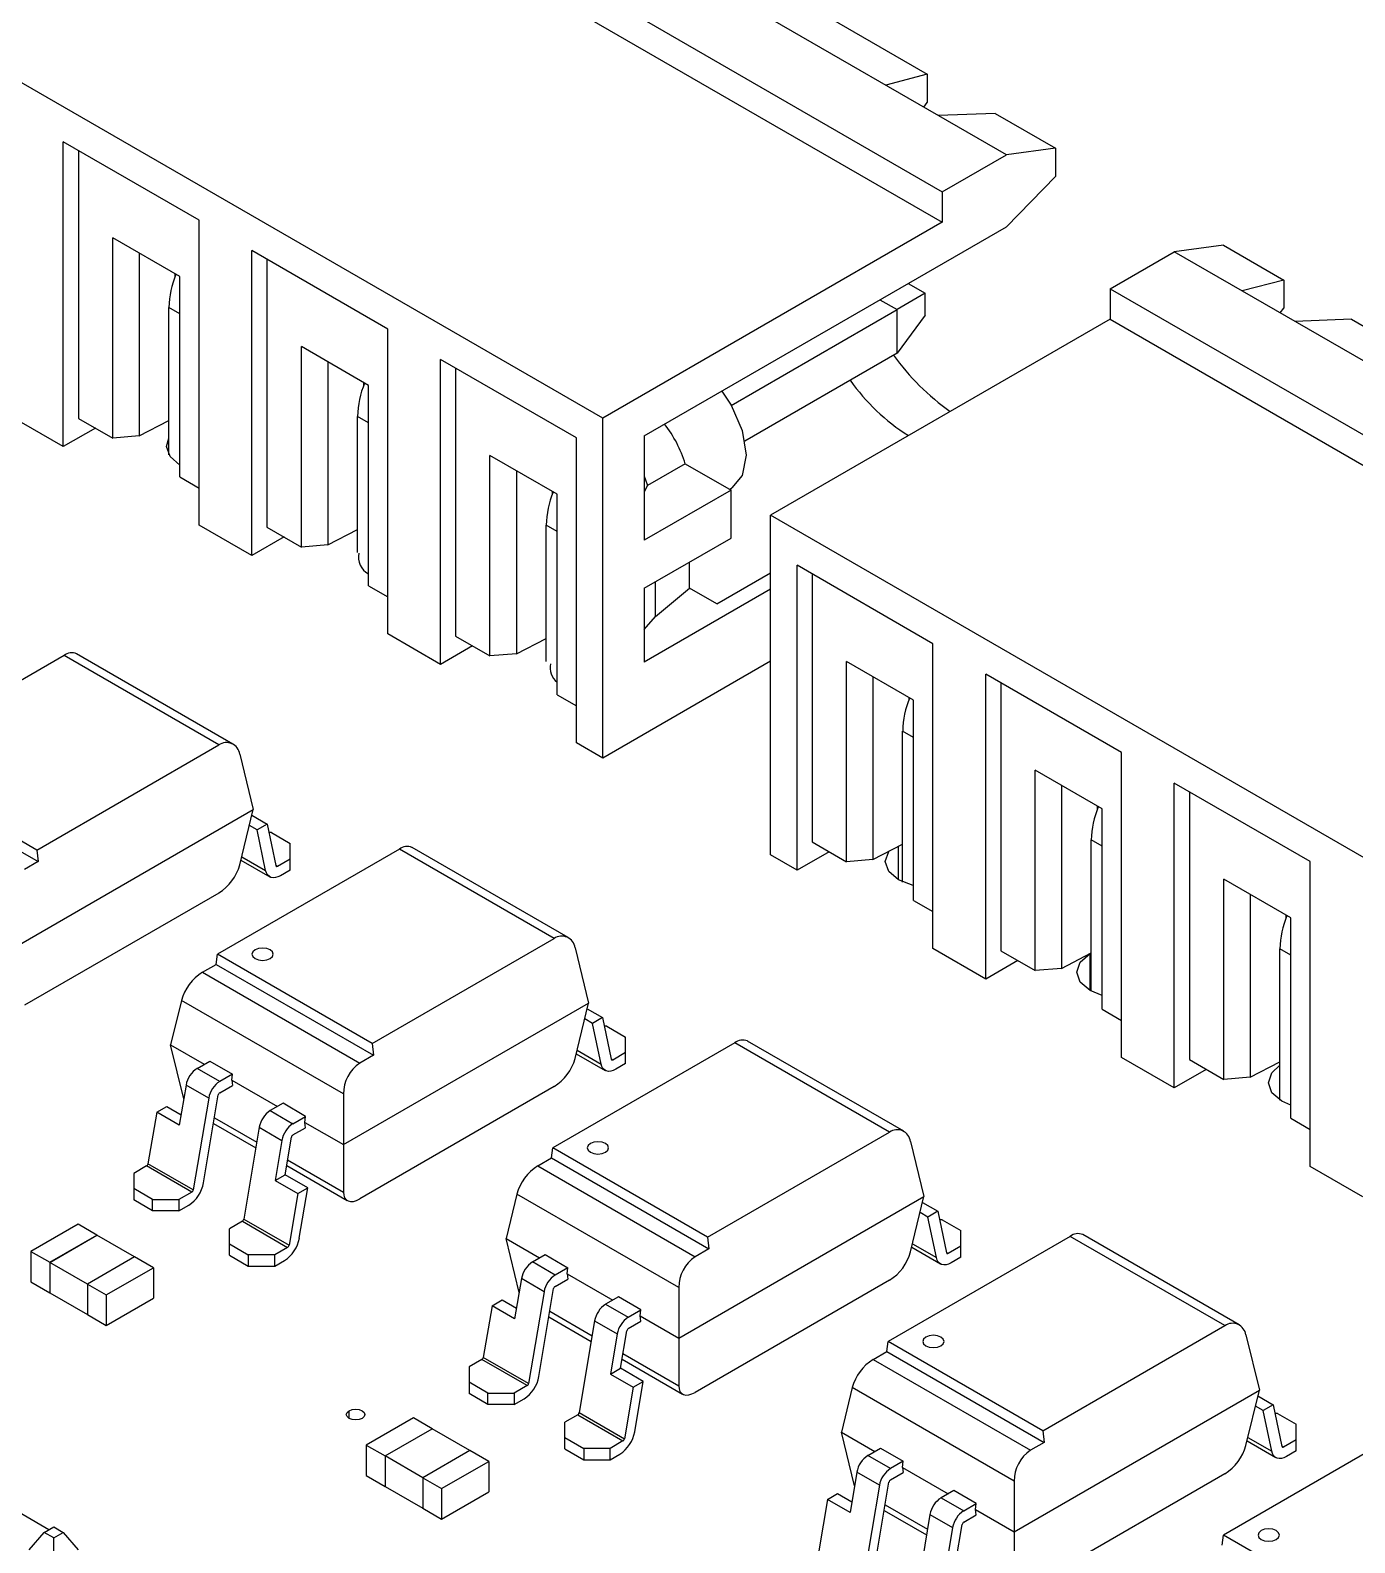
# Model space of a CAD drawing. Header units: millimetres. Extents: x 125 to 686, y 158 to 585.
# Drawn here: x 283.1 to 307.93, y 525.08 to 553.43 of the extents above; entities that cross this region are included whole.
import ezdxf

# ---------------------------------------------------------------- set-up
doc = ezdxf.new("R2010")
doc.units = ezdxf.units.MM

msp = doc.modelspace()

# ---------------------------------------------------------------- linework, layer by layer
at = {"color": 7, "linetype": 'Continuous', "lineweight": 25}
for p, q in [((301.402, 551.094), (273.117, 567.422)), ((271.915, 566.728), (300.2, 550.4)), ((271.915, 566.156), (300.2, 549.828)), ((293.836, 546.154), (265.551, 562.482)), ((297.654, 553.91), (299.917, 552.604)), ((299.917, 552.604), (299.139, 552.4)), ((299.917, 552.604), (299.917, 552.073)), ((299.852, 551.988), (299.917, 552.073)), ((301.19, 551.869), (300.129, 551.828)), ((301.19, 551.869), (302.321, 551.216)), ((286.27, 549.869), (283.724, 551.338)), ((283.724, 545.623), (283.724, 551.338)), ((302.321, 551.216), (301.402, 551.094)), ((302.321, 551.216), (302.321, 550.685)), ((284.007, 551.175), (284.007, 546.153)), ((300.2, 550.4), (301.402, 551.094)), ((301.402, 549.746), (302.321, 550.685)), ((300.2, 550.4), (300.2, 549.828)), ((286.27, 544.153), (286.27, 549.869)), ((300.2, 549.828), (293.836, 546.154)), ((285.909, 548.811), (284.65, 549.538)), ((284.65, 545.782), (284.65, 549.538)), ((294.613, 545.828), (301.402, 549.746)), ((285.145, 549.252), (285.145, 545.823)), ((289.805, 547.828), (287.26, 549.297)), ((287.26, 543.582), (287.26, 549.297)), ((303.346, 548.583), (304.548, 549.277)), ((305.468, 549.4), (304.548, 549.277)), ((332.833, 532.949), (304.548, 549.277)), ((305.468, 549.4), (306.599, 548.746)), ((287.542, 549.134), (287.542, 544.112)), ((285.817, 548.864), (285.817, 548.807)), ((285.909, 545.055), (285.909, 548.811)), ((299.559, 548.683), (299.881, 548.497)), ((306.599, 548.746), (305.821, 548.542)), ((306.599, 548.746), (306.599, 548.216)), ((299.029, 548.377), (299.351, 548.191)), ((299.881, 548.497), (299.351, 548.191)), ((299.881, 548.088), (299.881, 548.497)), ((303.346, 548.583), (303.346, 548.012)), ((303.346, 548.583), (331.63, 532.255)), ((285.704, 545.467), (285.704, 548.231)), ((285.909, 548.113), (285.704, 548.231)), ((296.245, 546.397), (299.351, 548.191)), ((299.351, 547.374), (299.351, 548.191)), ((299.881, 548.088), (299.351, 547.374)), ((306.534, 548.131), (306.599, 548.216)), ((289.805, 542.112), (289.805, 547.828)), ((303.346, 548.012), (296.982, 544.338)), ((303.346, 548.012), (331.63, 531.683)), ((307.872, 548.012), (306.811, 547.971)), ((307.872, 548.012), (310.134, 546.705)), ((289.444, 546.77), (288.186, 547.497)), ((288.186, 543.741), (288.186, 547.497)), ((293.341, 545.787), (290.795, 547.256)), ((290.795, 541.541), (290.795, 547.256)), ((299.351, 547.374), (296.497, 545.727)), ((288.681, 547.211), (288.681, 543.782)), ((291.078, 547.093), (291.078, 542.071)), ((289.353, 546.823), (289.353, 546.766)), ((289.444, 543.014), (289.444, 546.77)), ((283.724, 545.623), (282.734, 546.194)), ((284.007, 546.153), (284.65, 545.782)), ((285.145, 545.823), (285.704, 546.111)), ((289.239, 543.639), (289.239, 546.19)), ((289.444, 546.072), (289.239, 546.19)), ((293.836, 539.785), (293.836, 546.154)), ((284.325, 545.97), (283.724, 545.623)), ((285.145, 545.823), (284.65, 545.782)), ((294.613, 545.828), (294.613, 543.868)), ((293.341, 540.071), (293.341, 545.787)), ((292.98, 544.729), (291.721, 545.456)), ((291.721, 541.7), (291.721, 545.456)), ((295.382, 545.302), (294.675, 544.894)), ((295.382, 545.302), (296.24, 544.807)), ((285.909, 545.055), (286.27, 544.847)), ((292.216, 545.17), (292.216, 541.741)), ((292.888, 544.782), (292.888, 544.725)), ((292.98, 540.973), (292.98, 544.729)), ((294.675, 544.894), (294.613, 544.776)), ((296.24, 544.807), (294.613, 543.868)), ((296.213, 544.822), (296.258, 544.851)), ((296.24, 543.909), (296.24, 544.807)), ((287.26, 543.582), (286.27, 544.153)), ((287.542, 544.112), (288.186, 543.741)), ((292.775, 541.598), (292.775, 544.149)), ((292.98, 544.031), (292.775, 544.149)), ((325.267, 528.01), (296.982, 544.338)), ((296.982, 537.969), (296.982, 544.338)), ((287.861, 543.929), (287.26, 543.582)), ((288.681, 543.782), (289.239, 544.07)), ((294.613, 542.97), (296.24, 543.909)), ((288.681, 543.782), (288.186, 543.741)), ((295.462, 542.969), (295.462, 543.46)), ((295.972, 542.675), (296.982, 543.258)), ((300.023, 541.929), (297.477, 543.399)), ((297.477, 537.683), (297.477, 543.399)), ((289.444, 543.014), (289.805, 542.806)), ((294.613, 542.97), (294.613, 541.582)), ((294.826, 542.439), (294.826, 543.092)), ((294.826, 542.439), (295.462, 542.969)), ((295.972, 542.675), (295.462, 542.969)), ((297.76, 543.236), (297.76, 538.214)), ((296.982, 542.949), (294.613, 541.582)), ((294.613, 542.194), (294.826, 542.439)), ((290.795, 541.541), (289.805, 542.112)), ((291.396, 541.888), (290.795, 541.541)), ((291.078, 542.071), (291.721, 541.7)), ((292.216, 541.741), (292.775, 542.029)), ((300.023, 536.213), (300.023, 541.929)), ((283.738, 541.706), (280.326, 539.736)), ((286.639, 540.031), (283.738, 541.706)), ((286.904, 540.048), (283.974, 541.739)), ((292.216, 541.741), (291.721, 541.7)), ((296.982, 541.602), (293.836, 539.785)), ((299.662, 540.872), (298.404, 541.598)), ((298.404, 537.842), (298.404, 541.598)), ((298.899, 541.313), (298.899, 537.883)), ((303.558, 539.888), (301.013, 541.358)), ((301.013, 535.642), (301.013, 541.358)), ((301.296, 541.194), (301.296, 536.173)), ((292.98, 540.973), (293.341, 540.765)), ((299.57, 540.925), (299.57, 540.867)), ((299.662, 537.116), (299.662, 540.872)), ((299.457, 537.46), (299.457, 540.292)), ((299.662, 540.173), (299.457, 540.292)), ((283.226, 538.061), (286.639, 540.031)), ((287.032, 539.857), (287.284, 538.821)), ((293.836, 539.785), (293.341, 540.071)), ((303.558, 534.172), (303.558, 539.888)), ((283.226, 538.061), (280.326, 539.736)), ((280.301, 539.546), (283.251, 537.843)), ((303.198, 538.831), (301.939, 539.557)), ((301.939, 535.801), (301.939, 539.557)), ((307.094, 537.847), (304.548, 539.317)), ((304.548, 533.601), (304.548, 539.317)), ((302.434, 539.272), (302.434, 535.842)), ((304.831, 539.153), (304.831, 534.132)), ((282.688, 536.167), (287.284, 538.821)), ((287.032, 537.784), (287.284, 538.821)), ((287.258, 538.714), (287.546, 538.548)), ((303.106, 538.884), (303.106, 538.826)), ((303.198, 535.075), (303.198, 538.831)), ((287.358, 538.439), (287.212, 538.523)), ((287.546, 538.548), (287.358, 538.439)), ((287.517, 537.678), (287.358, 538.439)), ((287.546, 538.548), (287.709, 537.769)), ((287.624, 538.388), (287.579, 538.388)), ((287.624, 538.388), (287.977, 538.184)), ((287.977, 537.686), (287.977, 538.184)), ((297.76, 538.214), (298.404, 537.842)), ((298.899, 537.883), (299.457, 538.172)), ((302.993, 535.414), (302.993, 538.251)), ((303.198, 538.132), (302.993, 538.251)), ((283.226, 538.061), (283.251, 537.843)), ((290.025, 538.077), (286.612, 536.107)), ((287.053, 537.872), (287.593, 537.56)), ((287.069, 537.936), (287.517, 537.678)), ((287.736, 537.759), (287.977, 537.898)), ((292.925, 536.402), (290.025, 538.077)), ((293.19, 536.419), (290.26, 538.11)), ((297.477, 537.683), (296.982, 537.969)), ((298.078, 538.03), (297.477, 537.683)), ((298.899, 537.883), (298.404, 537.842)), ((299.379, 537.5), (299.379, 538.131)), ((283.251, 537.843), (282.995, 537.695)), ((287.707, 537.776), (287.736, 537.759)), ((287.977, 537.686), (287.793, 537.579)), ((307.094, 532.131), (307.094, 537.847)), ((306.733, 536.79), (305.475, 537.516)), ((305.475, 533.76), (305.475, 537.516)), ((286.639, 537.255), (282.995, 535.152)), ((299.662, 537.116), (300.023, 536.907)), ((305.97, 537.231), (305.97, 533.801)), ((306.641, 536.843), (306.641, 536.785)), ((306.733, 533.034), (306.733, 536.79)), ((289.512, 534.432), (292.925, 536.402)), ((293.318, 536.228), (293.57, 535.192)), ((301.013, 535.642), (300.023, 536.213)), ((301.296, 536.173), (301.939, 535.801)), ((306.528, 533.374), (306.528, 536.21)), ((306.733, 536.091), (306.528, 536.21)), ((286.331, 535.769), (286.587, 535.917)), ((286.587, 535.917), (286.612, 536.107)), ((286.587, 535.917), (289.537, 534.214)), ((289.512, 534.432), (286.612, 536.107)), ((301.614, 535.989), (301.013, 535.642)), ((302.434, 535.842), (302.993, 536.131)), ((302.971, 535.426), (302.971, 536.12)), ((286.331, 535.769), (289.282, 534.066)), ((302.434, 535.842), (301.939, 535.801)), ((285.938, 535.241), (285.736, 534.408)), ((288.974, 533.488), (285.938, 535.241)), ((288.974, 532.538), (293.57, 535.192)), ((293.318, 534.155), (293.57, 535.192)), ((293.544, 535.085), (293.832, 534.919)), ((303.198, 535.075), (303.558, 534.866)), ((293.644, 534.81), (293.498, 534.895)), ((293.832, 534.919), (293.644, 534.81)), ((293.803, 534.049), (293.644, 534.81)), ((293.832, 534.919), (293.995, 534.14)), ((293.91, 534.759), (293.866, 534.759)), ((293.91, 534.759), (294.263, 534.555)), ((294.263, 534.057), (294.263, 534.555)), ((299.476, 532.79), (296.546, 534.481)), ((285.736, 534.408), (286.365, 534.045)), ((285.982, 533.398), (285.736, 534.408)), ((289.537, 534.214), (289.282, 534.066)), ((289.512, 534.432), (289.537, 534.214)), ((296.311, 534.448), (292.898, 532.478)), ((293.339, 534.243), (293.88, 533.931)), ((293.355, 534.307), (293.803, 534.049)), ((294.023, 534.13), (294.263, 534.269)), ((299.211, 532.774), (296.311, 534.448)), ((304.548, 533.601), (303.558, 534.172)), ((286.232, 533.968), (286.47, 534.105)), ((286.657, 533.723), (286.232, 533.968)), ((286.47, 534.105), (286.894, 533.86)), ((293.993, 534.147), (294.023, 534.13)), ((294.263, 534.057), (294.08, 533.951)), ((305.149, 533.948), (304.548, 533.601)), ((304.831, 534.132), (305.475, 533.76)), ((305.97, 533.801), (306.528, 534.09)), ((286.025, 533.655), (285.898, 532.902)), ((286.449, 533.41), (286.025, 533.655)), ((286.894, 533.86), (286.657, 533.723)), ((286.657, 533.511), (286.894, 533.648)), ((286.881, 533.747), (286.894, 533.86)), ((286.881, 533.747), (287.737, 533.253)), ((286.881, 533.747), (286.894, 533.648)), ((292.925, 533.626), (289.282, 531.523)), ((305.97, 533.801), (305.475, 533.76)), ((286.449, 533.41), (286.16, 531.69)), ((286.352, 531.821), (286.629, 533.469)), ((288.974, 533.488), (288.974, 531.647)), ((285.474, 533.147), (285.311, 532.18)), ((285.474, 533.147), (285.662, 533.256)), ((285.898, 532.902), (285.474, 533.147)), ((285.662, 533.256), (285.932, 533.1)), ((286.557, 533.043), (287.35, 532.585)), ((287.842, 533.313), (287.604, 533.176)), ((287.604, 533.176), (288.028, 532.931)), ((288.266, 533.068), (287.842, 533.313)), ((288.028, 532.931), (288.266, 533.068)), ((288.253, 532.955), (288.266, 533.068)), ((286.539, 532.937), (287.332, 532.479)), ((287.397, 532.863), (287.107, 531.143)), ((287.397, 532.863), (287.821, 532.618)), ((288.028, 532.719), (288.266, 532.856)), ((288.253, 532.955), (288.974, 532.538)), ((288.266, 532.856), (288.253, 532.955)), ((295.799, 530.803), (299.211, 532.774)), ((306.733, 533.034), (307.094, 532.825)), ((287.821, 532.618), (287.694, 531.865)), ((287.882, 531.974), (288.001, 532.677)), ((292.873, 532.288), (292.898, 532.478)), ((295.799, 530.803), (292.898, 532.478)), ((299.604, 532.599), (299.857, 531.563)), ((287.929, 532.251), (288.974, 531.647)), ((292.617, 532.14), (292.873, 532.288)), ((292.873, 532.288), (295.823, 530.585)), ((285.284, 532.138), (285.043, 531.999)), ((285.043, 531.999), (285.043, 531.501)), ((286.132, 531.649), (285.284, 532.138)), ((286.16, 531.69), (285.311, 532.18)), ((287.694, 531.865), (287.882, 531.974)), ((288.307, 531.729), (287.882, 531.974)), ((287.911, 532.145), (289.046, 531.49)), ((292.617, 532.14), (295.568, 530.437)), ((308.084, 531.56), (307.094, 532.131)), ((285.396, 531.509), (285.043, 531.714)), ((286.132, 531.649), (285.891, 531.509)), ((287.694, 531.865), (288.119, 531.62)), ((288.119, 531.62), (287.956, 530.653)), ((288.119, 531.62), (288.307, 531.729)), ((288.148, 530.784), (288.307, 531.729)), ((285.396, 531.297), (285.043, 531.501)), ((285.396, 531.509), (285.891, 531.509)), ((285.396, 531.297), (285.396, 531.509)), ((285.891, 531.509), (285.891, 531.297)), ((285.891, 531.297), (286.075, 531.403)), ((292.225, 531.612), (292.022, 530.779)), ((295.26, 529.859), (292.225, 531.612)), ((295.26, 528.91), (299.857, 531.563)), ((299.604, 530.526), (299.857, 531.563)), ((299.831, 531.456), (300.118, 531.29)), ((285.891, 531.297), (285.396, 531.297)), ((287.08, 531.102), (286.839, 530.962)), ((287.08, 531.102), (287.928, 530.612)), ((287.107, 531.143), (287.956, 530.653)), ((299.93, 531.181), (299.784, 531.266)), ((300.118, 531.29), (299.93, 531.181)), ((300.089, 530.42), (299.93, 531.181)), ((300.118, 531.29), (300.281, 530.511)), ((300.196, 531.13), (300.152, 531.13)), ((300.196, 531.13), (300.55, 530.926)), ((284, 531.046), (283.116, 530.536)), ((283.469, 530.332), (284.353, 530.842)), ((283.47, 530.331), (284.353, 530.841)), ((284.353, 530.842), (284, 531.046)), ((284.353, 530.842), (284.353, 530.841)), ((285.059, 530.433), (284.353, 530.841)), ((286.839, 530.464), (286.839, 530.962)), ((292.022, 530.779), (292.651, 530.416)), ((292.268, 529.769), (292.022, 530.779)), ((295.799, 530.803), (295.823, 530.585)), ((302.597, 530.819), (299.184, 528.849)), ((300.55, 530.428), (300.55, 530.926)), ((305.498, 529.145), (302.597, 530.819)), ((305.762, 529.161), (302.832, 530.852)), ((283.116, 530.536), (283.116, 529.964)), ((283.116, 530.536), (283.469, 530.332)), ((286.839, 530.677), (287.192, 530.473)), ((287.928, 530.612), (287.687, 530.473)), ((295.823, 530.585), (295.568, 530.437)), ((299.626, 530.614), (300.166, 530.302)), ((299.641, 530.678), (300.089, 530.42)), ((300.28, 530.518), (300.309, 530.501)), ((300.309, 530.501), (300.55, 530.64)), ((283.469, 530.332), (283.469, 529.76)), ((284.177, 529.924), (283.47, 530.331)), ((283.47, 530.331), (283.47, 529.761)), ((285.06, 530.434), (284.177, 529.924)), ((284.53, 529.72), (285.414, 530.23)), ((285.414, 530.23), (285.06, 530.434)), ((285.414, 530.23), (285.414, 529.658)), ((286.839, 530.464), (287.192, 530.26)), ((287.687, 530.473), (287.192, 530.473)), ((287.192, 530.473), (287.192, 530.26)), ((287.192, 530.26), (287.687, 530.26)), ((287.687, 530.26), (287.687, 530.473)), ((287.687, 530.26), (287.871, 530.366)), ((292.518, 530.339), (292.756, 530.476)), ((292.943, 530.094), (292.518, 530.339)), ((292.756, 530.476), (293.18, 530.231)), ((293.18, 530.231), (292.943, 530.094)), ((293.167, 530.118), (293.18, 530.231)), ((300.55, 530.428), (300.366, 530.322)), ((283.116, 529.964), (283.469, 529.76)), ((284.177, 529.924), (284.177, 529.352)), ((284.177, 529.924), (284.53, 529.72)), ((292.311, 530.026), (292.184, 529.273)), ((292.735, 529.781), (292.311, 530.026)), ((292.943, 529.882), (293.18, 530.019)), ((293.167, 530.118), (294.023, 529.624)), ((293.167, 530.118), (293.18, 530.019)), ((299.211, 529.997), (295.568, 527.894)), ((283.469, 529.76), (283.47, 529.761)), ((283.47, 529.761), (284.177, 529.353)), ((284.53, 529.72), (284.53, 529.148)), ((284.53, 529.148), (285.414, 529.658)), ((292.735, 529.781), (292.446, 528.061)), ((292.638, 528.192), (292.915, 529.84)), ((294.128, 529.684), (293.89, 529.547)), ((294.552, 529.439), (294.128, 529.684)), ((295.26, 529.859), (295.26, 528.019)), ((284.177, 529.352), (284.53, 529.148)), ((291.76, 529.518), (291.597, 528.551)), ((291.76, 529.518), (291.948, 529.627)), ((292.184, 529.273), (291.76, 529.518)), ((291.948, 529.627), (292.218, 529.471)), ((292.843, 529.414), (293.636, 528.956)), ((293.89, 529.547), (294.315, 529.302)), ((294.315, 529.302), (294.552, 529.439)), ((294.539, 529.326), (294.552, 529.439)), ((292.826, 529.308), (293.618, 528.85)), ((293.683, 529.234), (293.394, 527.514)), ((293.683, 529.234), (294.107, 528.989)), ((294.315, 529.09), (294.552, 529.227)), ((294.539, 529.326), (295.26, 528.91)), ((294.552, 529.227), (294.539, 529.326)), ((302.085, 527.174), (305.498, 529.145)), ((294.107, 528.989), (293.981, 528.236)), ((294.169, 528.345), (294.287, 529.048)), ((299.159, 528.659), (299.184, 528.849)), ((302.085, 527.174), (299.184, 528.849)), ((305.89, 528.971), (306.143, 527.934)), ((291.57, 528.509), (291.329, 528.37)), ((292.418, 528.02), (291.57, 528.509)), ((292.446, 528.061), (291.597, 528.551)), ((294.197, 528.516), (295.332, 527.861)), ((294.215, 528.622), (295.26, 528.019)), ((298.904, 528.512), (299.159, 528.659)), ((298.904, 528.512), (301.854, 526.808)), ((299.159, 528.659), (302.11, 526.956)), ((291.329, 528.37), (291.329, 527.872)), ((293.981, 528.236), (294.169, 528.345)), ((293.981, 528.236), (294.405, 527.992)), ((294.593, 528.1), (294.169, 528.345)), ((291.682, 527.881), (291.329, 528.085)), ((292.418, 528.02), (292.177, 527.881)), ((294.405, 527.992), (294.242, 527.025)), ((294.405, 527.992), (294.593, 528.1)), ((294.434, 527.155), (294.593, 528.1)), ((298.511, 527.983), (298.308, 527.15)), ((301.547, 526.23), (298.511, 527.983)), ((301.547, 525.281), (306.143, 527.934)), ((305.89, 526.897), (306.143, 527.934)), ((291.682, 527.668), (291.329, 527.872)), ((291.682, 527.881), (292.177, 527.881)), ((291.682, 527.668), (291.682, 527.881)), ((292.177, 527.668), (291.682, 527.668)), ((292.177, 527.881), (292.177, 527.668)), ((292.177, 527.668), (292.361, 527.774)), ((306.117, 527.827), (306.405, 527.661)), ((306.405, 527.661), (306.216, 527.552)), ((306.405, 527.661), (306.567, 526.882)), ((289.08, 527.407), (289.08, 527.55)), ((290.286, 527.417), (289.402, 526.907)), ((290.639, 527.213), (290.286, 527.417)), ((293.366, 527.473), (293.125, 527.334)), ((293.366, 527.473), (294.214, 526.983)), ((293.394, 527.514), (294.242, 527.025)), ((306.216, 527.552), (306.07, 527.637)), ((306.375, 526.791), (306.216, 527.552)), ((306.482, 527.501), (306.438, 527.501)), ((306.482, 527.501), (306.836, 527.297)), ((289.756, 526.703), (290.639, 527.213)), ((289.756, 526.703), (290.639, 527.212)), ((290.639, 527.213), (290.639, 527.212)), ((291.345, 526.804), (290.639, 527.212)), ((293.125, 526.836), (293.125, 527.334)), ((298.308, 527.15), (298.937, 526.787)), ((298.554, 526.14), (298.308, 527.15)), ((302.085, 527.174), (302.11, 526.956)), ((308.883, 527.19), (305.47, 525.22)), ((306.836, 526.799), (306.836, 527.297)), ((289.402, 526.907), (289.756, 526.703)), ((289.402, 526.907), (289.402, 526.335)), ((291.347, 526.805), (290.463, 526.295)), ((291.7, 526.601), (291.347, 526.805)), ((293.125, 527.048), (293.479, 526.844)), ((293.125, 526.836), (293.479, 526.631)), ((293.974, 526.844), (293.479, 526.844)), ((293.479, 526.844), (293.479, 526.631)), ((294.214, 526.983), (293.974, 526.844)), ((293.974, 526.631), (293.974, 526.844)), ((298.805, 526.71), (299.042, 526.847)), ((299.042, 526.847), (299.467, 526.602)), ((302.11, 526.956), (301.854, 526.808)), ((305.912, 526.985), (306.452, 526.673)), ((305.928, 527.05), (306.375, 526.791)), ((306.566, 526.889), (306.595, 526.872)), ((306.595, 526.872), (306.836, 527.011)), ((289.756, 526.703), (289.756, 526.132)), ((290.463, 526.295), (289.756, 526.703)), ((289.756, 526.703), (289.756, 526.131)), ((290.816, 526.091), (291.7, 526.601)), ((291.7, 526.601), (291.7, 526.029)), ((293.479, 526.631), (293.974, 526.631)), ((293.974, 526.631), (294.157, 526.738)), ((299.229, 526.465), (298.805, 526.71)), ((299.467, 526.602), (299.229, 526.465)), ((299.454, 526.489), (299.467, 526.602)), ((306.836, 526.799), (306.652, 526.693)), ((289.402, 526.335), (289.756, 526.131)), ((290.463, 526.295), (290.816, 526.091)), ((290.463, 526.295), (290.463, 525.723)), ((298.597, 526.397), (298.471, 525.644)), ((299.022, 526.152), (298.597, 526.397)), ((299.229, 526.253), (299.467, 526.39)), ((299.454, 526.489), (300.309, 525.995)), ((299.454, 526.489), (299.467, 526.39)), ((305.498, 526.368), (301.854, 524.265)), ((283.454, 525.32), (282.221, 526.031)), ((289.756, 526.132), (290.463, 525.724)), ((289.756, 526.131), (289.756, 526.132)), ((290.816, 526.091), (290.816, 525.519)), ((290.816, 525.519), (291.7, 526.029)), ((298.046, 525.889), (298.234, 525.998)), ((298.234, 525.998), (298.504, 525.842)), ((299.022, 526.152), (298.732, 524.432)), ((298.924, 524.563), (299.201, 526.211)), ((300.414, 526.055), (300.176, 525.918)), ((300.838, 525.811), (300.414, 526.055)), ((301.547, 526.23), (301.547, 524.39)), ((290.463, 525.723), (290.816, 525.519)), ((298.046, 525.889), (297.884, 524.922)), ((298.471, 525.644), (298.046, 525.889)), ((299.112, 525.679), (299.904, 525.221)), ((299.13, 525.785), (299.922, 525.327)), ((300.176, 525.918), (300.601, 525.673)), ((300.601, 525.673), (300.838, 525.811)), ((300.825, 525.697), (300.838, 525.811)), ((300.825, 525.697), (301.547, 525.281)), ((300.838, 525.598), (300.825, 525.697)), ((299.969, 525.605), (299.68, 523.885)), ((299.969, 525.605), (300.393, 525.36)), ((300.455, 524.716), (300.573, 525.419)), ((300.601, 525.461), (300.838, 525.598)), ((283.086, 524.944), (283.368, 525.27)), ((283.368, 525.27), (283.545, 525.372)), ((283.545, 525.168), (283.368, 525.27)), ((283.545, 525.372), (283.722, 525.27)), ((283.545, 525.168), (283.722, 525.27)), ((283.545, 523.854), (283.545, 525.168)), ((283.722, 525.27), (284.005, 524.944)), ((300.393, 525.36), (300.267, 524.608)), ((305.445, 525.03), (305.47, 525.22)), ((308.371, 523.545), (305.47, 525.22))]:
    msp.add_line(p, q, dxfattribs=at)
at = {"color": 7, "linetype": 'Continuous', "lineweight": 25, "flags": 128}
for points in [[(296.065, 546.665), (296.243, 546.401), (296.45, 545.924), (296.523, 545.46), (296.45, 545.08), (296.258, 544.851)], [(285.909, 545.276), (285.725, 545.435), (285.66, 545.623), (285.704, 545.779)], [(294.613, 545.069), (294.632, 545.022), (294.675, 544.894)], [(299.662, 537.392), (299.655, 537.393), (299.379, 537.5), (299.195, 537.659), (299.13, 537.847), (299.195, 538.035), (299.197, 538.037)], [(287.793, 537.579), (287.746, 537.557), (287.699, 537.544), (287.655, 537.541), (287.616, 537.549), (287.581, 537.568), (287.553, 537.596), (287.531, 537.633), (287.517, 537.678)], [(287.709, 537.769), (287.71, 537.764), (287.712, 537.76), (287.715, 537.758), (287.719, 537.756), (287.723, 537.755), (287.727, 537.755), (287.732, 537.757), (287.736, 537.759)], [(287.319, 536.188), (287.276, 536.151), (287.26, 536.107), (287.276, 536.063), (287.319, 536.025), (287.384, 536), (287.46, 535.991), (287.537, 536), (287.602, 536.025), (287.645, 536.063), (287.66, 536.107), (287.645, 536.151), (287.602, 536.188), (287.537, 536.213), (287.46, 536.222), (287.384, 536.213), (287.319, 536.188)], [(287.319, 536.188), (287.276, 536.151), (287.26, 536.107), (287.276, 536.063), (287.319, 536.025), (287.384, 536), (287.46, 535.991), (287.537, 536), (287.602, 536.025), (287.645, 536.063), (287.66, 536.107), (287.645, 536.151), (287.602, 536.188), (287.537, 536.213), (287.46, 536.222), (287.384, 536.213), (287.319, 536.188)], [(303.198, 535.333), (302.971, 535.426), (302.787, 535.585), (302.722, 535.773), (302.787, 535.961), (302.971, 536.12)], [(294.08, 533.951), (294.032, 533.928), (293.985, 533.915), (293.942, 533.912), (293.902, 533.92), (293.867, 533.939), (293.839, 533.967), (293.817, 534.004), (293.803, 534.049)], [(293.995, 534.14), (293.996, 534.135), (293.998, 534.132), (294.001, 534.129), (294.005, 534.127), (294.009, 534.126), (294.013, 534.126), (294.018, 534.128), (294.023, 534.13)], [(306.733, 533.277), (306.564, 533.352), (306.379, 533.512), (306.315, 533.699), (306.379, 533.887), (306.528, 534.025)], [(293.605, 532.56), (293.562, 532.522), (293.546, 532.478), (293.562, 532.434), (293.605, 532.396), (293.67, 532.371), (293.746, 532.362), (293.823, 532.371), (293.888, 532.396), (293.931, 532.434), (293.946, 532.478), (293.931, 532.522), (293.888, 532.56), (293.823, 532.585), (293.746, 532.593), (293.67, 532.585), (293.605, 532.56)], [(293.605, 532.56), (293.562, 532.522), (293.546, 532.478), (293.562, 532.434), (293.605, 532.396), (293.67, 532.371), (293.746, 532.362), (293.823, 532.371), (293.888, 532.396), (293.931, 532.434), (293.946, 532.478), (293.931, 532.522), (293.888, 532.56), (293.823, 532.585), (293.746, 532.593), (293.67, 532.585), (293.605, 532.56)], [(288.974, 531.647), (288.98, 531.59), (288.997, 531.542), (289.024, 531.506), (289.062, 531.482), (289.108, 531.472), (289.161, 531.475), (289.219, 531.493), (289.282, 531.523)], [(300.281, 530.511), (300.282, 530.506), (300.285, 530.503), (300.287, 530.5), (300.291, 530.498), (300.295, 530.497), (300.299, 530.497), (300.304, 530.499), (300.309, 530.501)], [(300.366, 530.322), (300.318, 530.299), (300.272, 530.286), (300.228, 530.283), (300.188, 530.292), (300.153, 530.31), (300.125, 530.338), (300.103, 530.375), (300.089, 530.42)], [(299.891, 528.931), (299.848, 528.893), (299.833, 528.849), (299.848, 528.805), (299.891, 528.767), (299.956, 528.742), (300.033, 528.733), (300.109, 528.742), (300.174, 528.767), (300.217, 528.805), (300.233, 528.849), (300.217, 528.893), (300.174, 528.931), (300.109, 528.956), (300.033, 528.964), (299.956, 528.956), (299.891, 528.931)], [(299.891, 528.931), (299.848, 528.893), (299.833, 528.849), (299.848, 528.805), (299.891, 528.767), (299.956, 528.742), (300.033, 528.733), (300.109, 528.742), (300.174, 528.767), (300.217, 528.805), (300.233, 528.849), (300.217, 528.893), (300.174, 528.931), (300.109, 528.956), (300.033, 528.964), (299.956, 528.956), (299.891, 528.931)], [(295.26, 528.019), (295.266, 527.961), (295.283, 527.913), (295.311, 527.877), (295.348, 527.853), (295.394, 527.843), (295.447, 527.846), (295.506, 527.864), (295.568, 527.894)], [(289.08, 527.55), (289.137, 527.572), (289.204, 527.579), (289.271, 527.572), (289.328, 527.55), (289.366, 527.517), (289.379, 527.478), (289.366, 527.44), (289.328, 527.407), (289.271, 527.385), (289.204, 527.377), (289.137, 527.385), (289.08, 527.407), (289.042, 527.44), (289.029, 527.478), (289.042, 527.517), (289.08, 527.55)], [(306.567, 526.882), (306.569, 526.877), (306.571, 526.874), (306.574, 526.871), (306.577, 526.869), (306.581, 526.868), (306.585, 526.868), (306.59, 526.87), (306.595, 526.872)], [(306.652, 526.693), (306.604, 526.67), (306.558, 526.657), (306.514, 526.655), (306.474, 526.663), (306.44, 526.681), (306.411, 526.709), (306.389, 526.746), (306.375, 526.791)], [(306.177, 525.302), (306.134, 525.264), (306.119, 525.22), (306.134, 525.176), (306.177, 525.138), (306.242, 525.113), (306.319, 525.105), (306.395, 525.113), (306.46, 525.138), (306.504, 525.176), (306.519, 525.22), (306.504, 525.264), (306.46, 525.302), (306.395, 525.327), (306.319, 525.335), (306.242, 525.327), (306.177, 525.302)], [(306.177, 525.302), (306.134, 525.264), (306.119, 525.22), (306.134, 525.176), (306.177, 525.138), (306.242, 525.113), (306.319, 525.105), (306.395, 525.113), (306.46, 525.138), (306.504, 525.176), (306.519, 525.22), (306.504, 525.264), (306.46, 525.302), (306.395, 525.327), (306.319, 525.335), (306.242, 525.327), (306.177, 525.302)]]:
    msp.add_lwpolyline(points, dxfattribs=at)
at = {"color": 7, "linetype": 'Continuous', "lineweight": 25}
for centre, radius, start, end in [((287.431, 548.192), 1.727, 157.4718, 178.7023), ((302.945, 549.95), 4.494, 215.5342, 234.7118), ((290.966, 546.151), 1.727, 157.4718, 178.7023), ((301.735, 549.207), 4.016, 215.6452, 237.2711), ((293.115, 544.596), 2.374, 17.281, 37.6767), ((294.502, 544.11), 1.727, 157.4718, 178.7023), ((289.612, 543.554), 0.357, 168.3554, 241.973), ((283.884, 541.524), 0.233, 67.3728, 128.6589), ((293.185, 541.479), 0.339, 167.5206, 232.6988), ((301.184, 540.252), 1.727, 157.4718, 178.7023), ((286.782, 539.824), 0.252, 7.5999, 124.6186), ((304.72, 538.211), 1.727, 157.4718, 178.7023), ((290.17, 537.895), 0.233, 67.3728, 128.6589), ((286.154, 538.026), 0.91, 302.177, 344.6076), ((308.255, 536.17), 1.727, 157.4718, 178.7023), ((293.068, 536.195), 0.252, 7.5999, 124.6186), ((286.816, 534.999), 0.91, 122.177, 164.6076), ((296.456, 534.266), 0.233, 67.3728, 128.6589), ((286.488, 533.574), 0.47, 122.9275, 170.0427), ((289.669, 533.49), 0.694, 123.8784, 180.1411), ((292.44, 534.397), 0.91, 302.177, 344.6076), ((286.912, 533.329), 0.47, 122.9275, 170.0427), ((286.691, 533.458), 0.0627, 122.9275, 170.0427), ((287.86, 532.782), 0.47, 122.9275, 170.0427), ((288.284, 532.537), 0.47, 122.9275, 170.0427), ((299.355, 532.566), 0.252, 7.5999, 124.6186), ((288.062, 532.666), 0.0627, 122.9275, 170.0427), ((285.25, 532.191), 0.0627, 302.9275, 350.0427), ((293.102, 531.37), 0.91, 122.177, 164.6076), ((285.735, 531.929), 0.627, 302.9275, 350.0427), ((286.098, 531.701), 0.0627, 302.9275, 350.0427), ((287.046, 531.154), 0.0627, 302.9275, 350.0427), ((287.531, 530.892), 0.627, 302.9275, 350.0427), ((302.743, 530.637), 0.233, 67.3728, 128.6589), ((287.894, 530.664), 0.0627, 302.9275, 350.0427), ((298.727, 530.768), 0.91, 302.177, 344.6076), ((292.774, 529.945), 0.47, 122.9275, 170.0427), ((295.955, 529.861), 0.694, 123.8784, 180.1411), ((293.198, 529.7), 0.47, 122.9275, 170.0427), ((292.977, 529.829), 0.0627, 122.9275, 170.0427), ((294.146, 529.153), 0.47, 122.9275, 170.0427), ((294.57, 528.908), 0.47, 122.9275, 170.0427), ((294.349, 529.037), 0.0627, 122.9275, 170.0427), ((305.641, 528.937), 0.252, 7.5999, 124.6186), ((291.536, 528.562), 0.0627, 302.9275, 350.0427), ((299.388, 527.741), 0.91, 122.177, 164.6076), ((292.021, 528.3), 0.627, 302.9275, 350.0427), ((292.384, 528.072), 0.0627, 302.9275, 350.0427), ((293.332, 527.525), 0.0627, 302.9275, 350.0427), ((293.817, 527.263), 0.627, 302.9275, 350.0427), ((294.18, 527.035), 0.0627, 302.9275, 350.0427), ((302.241, 526.232), 0.694, 123.8784, 180.1411), ((305.013, 527.139), 0.91, 302.177, 344.6076), ((299.06, 526.316), 0.47, 122.9275, 170.0427), ((299.484, 526.071), 0.47, 122.9275, 170.0427), ((299.263, 526.2), 0.0627, 122.9275, 170.0427), ((300.432, 525.524), 0.47, 122.9275, 170.0427), ((300.856, 525.279), 0.47, 122.9275, 170.0427), ((300.635, 525.409), 0.0627, 122.9275, 170.0427)]:
    msp.add_arc(centre, radius, start, end, dxfattribs=at)

doc.saveas('drawing.dxf')
